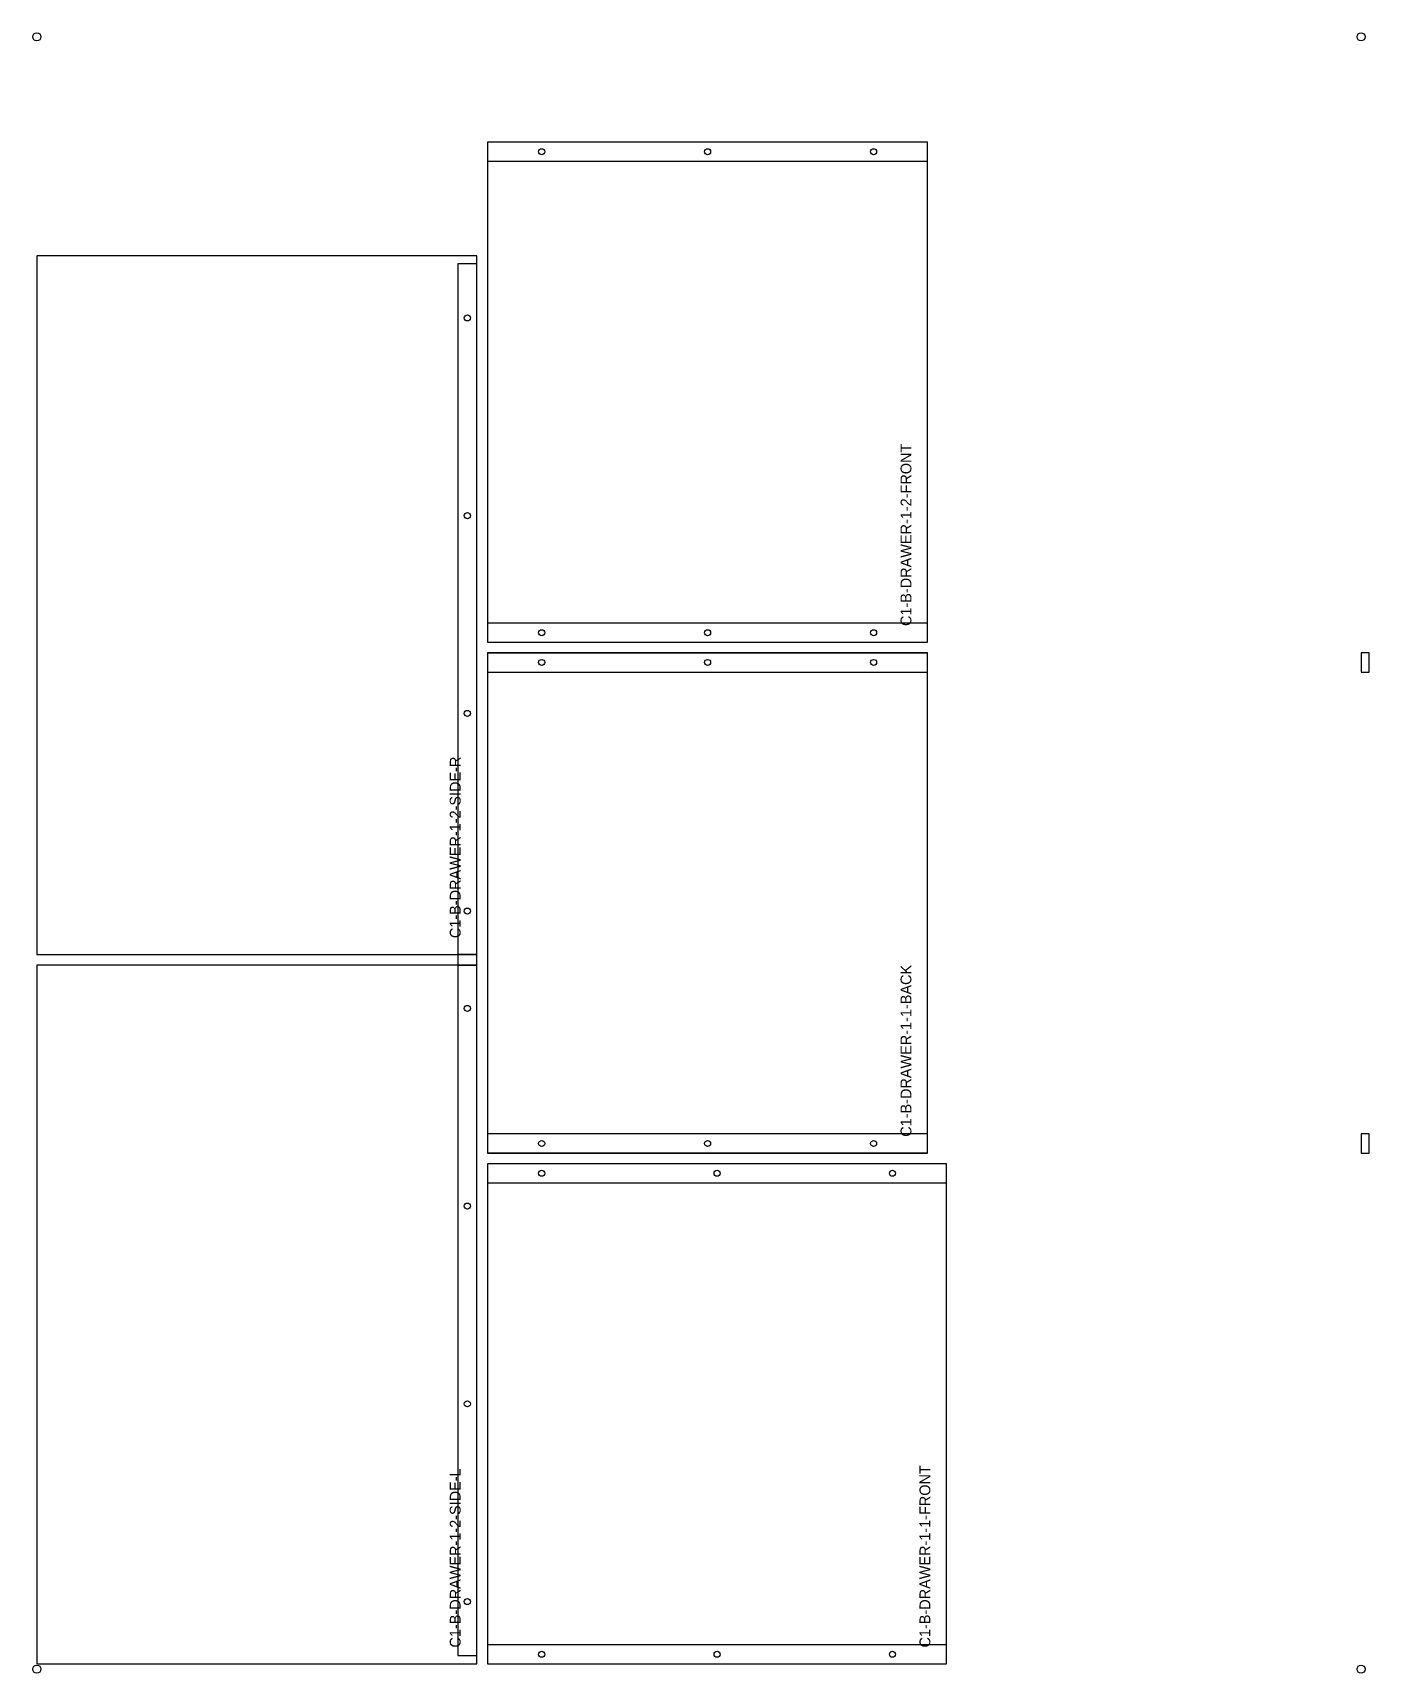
# Model space of a CAD drawing. Header units: millimetres. Extents: x -3 to 986, y 3 to 1217.
import ezdxf

# ---------------------------------------------------------------- set-up
doc = ezdxf.new("R2010")
doc.units = ezdxf.units.MM
for name, color, linetype in [('DRILL_4.5_THRU', 5, 'CONTINUOUS'), ('LABEL', 8, 'CONTINUOUS'), ('OUTLINE', 7, 'CONTINUOUS'), ('POCKET_D6', 3, 'CONTINUOUS'), ('TILE_REG', 6, 'CONTINUOUS')]:
    doc.layers.add(name, color=color, linetype=linetype)

msp = doc.modelspace()

# ---------------------------------------------------------------- linework, layer by layer
at = {"layer": 'DRILL_4.5_THRU'}
for centre in [(373.6, 1129), (496.4, 1129), (619.2, 1129), (318.6, 1006), (318.6, 859.666667), (373.6, 773), (496.4, 773), (619.2, 773), (373.6, 751), (496.4, 751), (619.2, 751), (318.6, 713.333333), (318.6, 567), (318.6, 495), (373.6, 395), (496.4, 395), (619.2, 395), (373.6, 373), (503.4, 373), (633.2, 373), (318.6, 348.666667), (318.6, 202.333333), (318.6, 56), (373.6, 17), (503.4, 17), (633.2, 17)]:
    msp.add_circle(centre, 2.25, dxfattribs=at)
at = {"layer": 'OUTLINE'}
for points in [[(659.2, 766), (659.2, 1136), (333.6, 1136), (333.6, 766)], [(325.6, 535), (325.6, 1052), (0, 1052), (0, 535)], [(659.2, 388), (659.2, 758), (333.6, 758), (333.6, 388)], [(325.6, 10), (325.6, 527), (0, 527), (0, 10)], [(673.2, 10), (673.2, 380), (333.6, 380), (333.6, 10)]]:
    msp.add_lwpolyline(points, close=True, dxfattribs=at)
at = {"layer": 'POCKET_D6'}
for points in [[(659.2, 1121.925), (659.2, 1136.075), (333.6, 1136.075), (333.6, 1121.925)], [(325.675, 527), (325.675, 1046), (311.525, 1046), (311.525, 527)], [(659.2, 765.925), (659.2, 780.075), (333.6, 780.075), (333.6, 765.925)], [(659.2, 743.925), (659.2, 758.075), (333.6, 758.075), (333.6, 743.925)], [(986, 743.925), (986, 758.075), (980, 758.075), (980, 743.925)], [(325.675, 16), (325.675, 535), (311.525, 535), (311.525, 16)], [(659.2, 387.925), (659.2, 402.075), (333.6, 402.075), (333.6, 387.925)], [(986, 387.925), (986, 402.075), (980, 402.075), (980, 387.925)], [(673.2, 365.925), (673.2, 380.075), (333.6, 380.075), (333.6, 365.925)], [(673.2, 9.925), (673.2, 24.075), (333.6, 24.075), (333.6, 9.925)]]:
    msp.add_lwpolyline(points, close=True, dxfattribs=at)
at = {"layer": 'TILE_REG'}
for centre in [(0, 1214), (980, 1214), (0, 6), (980, 6)]:
    msp.add_circle(centre, 3, dxfattribs=at)

# ---------------------------------------------------------------- texts
at = {"layer": 'LABEL'}
for s, p in [('C1-B-DRAWER-1-2-FRONT', (647.2, 778)), ('C1-B-DRAWER-1-2-SIDE-R', (313.6, 547)), ('C1-B-DRAWER-1-1-BACK', (647.2, 400)), ('C1-B-DRAWER-1-2-SIDE-L', (313.6, 22)), ('C1-B-DRAWER-1-1-FRONT', (661.2, 22))]:
    msp.add_text(s, height=8, rotation=90, dxfattribs=at).set_placement(p)

doc.saveas('drawing.dxf')
